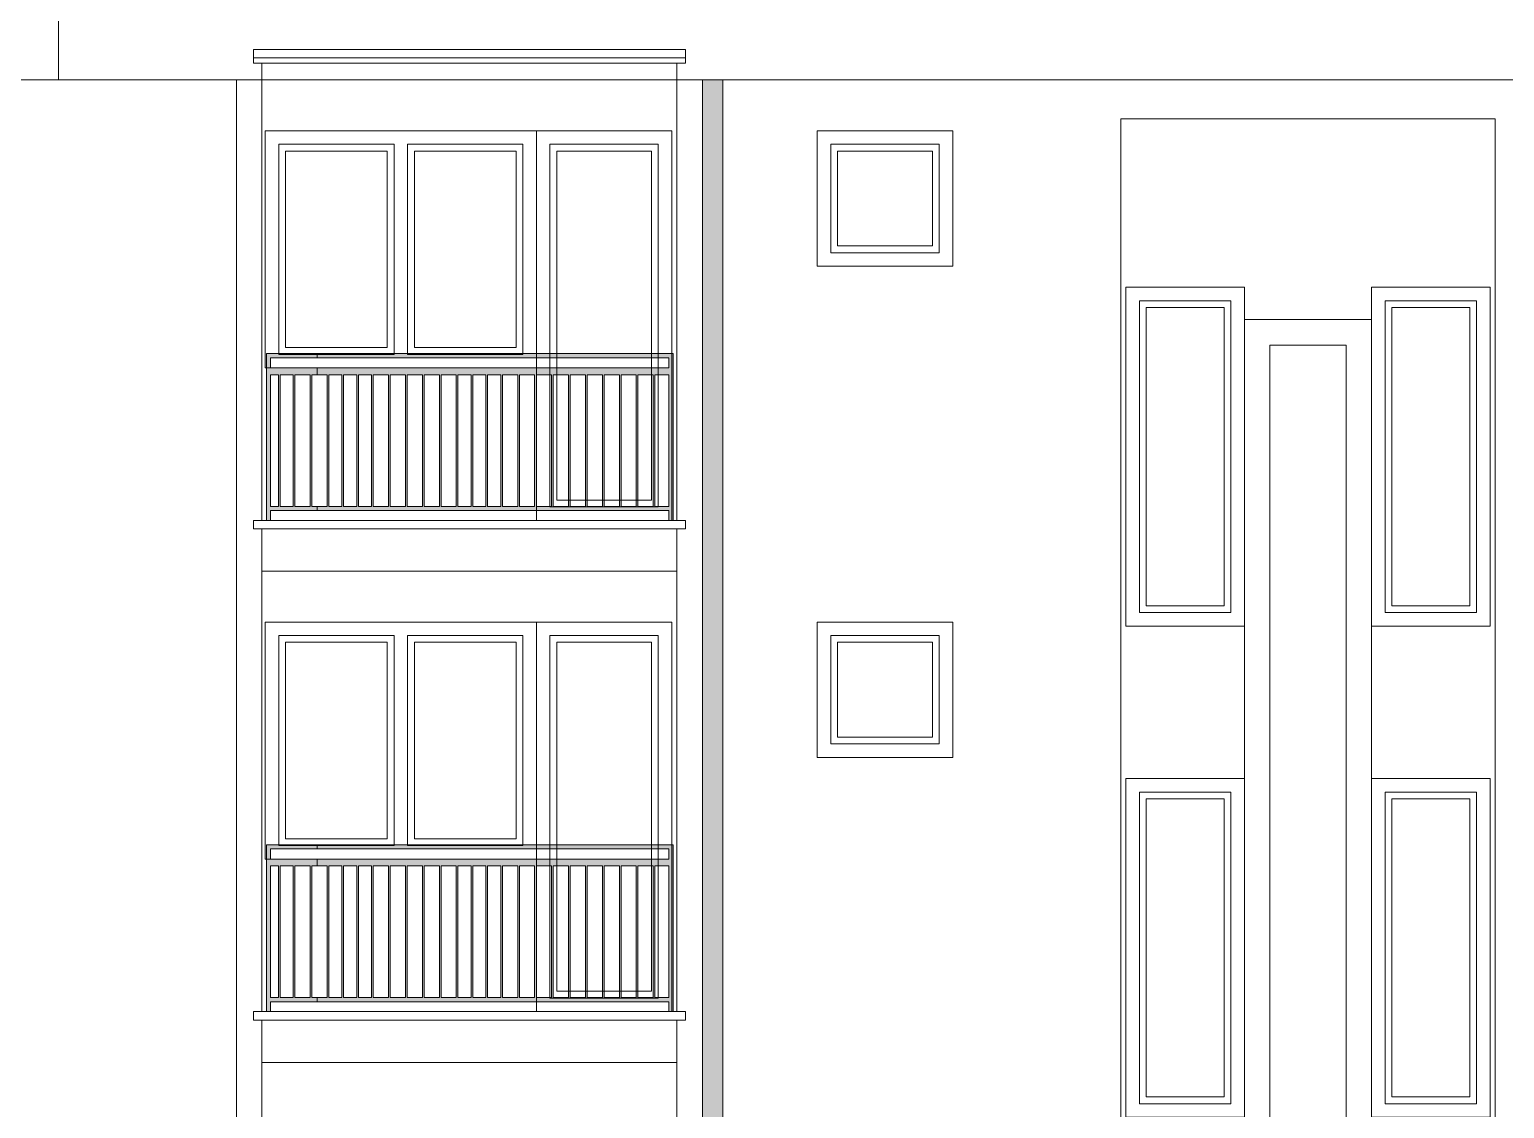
# Model space of a CAD drawing. Header units: feet. Extents: x 2791058 to 2855058, y -67651 to -18651.
# Drawn here: x 2820009 to 2828715, y -30432 to -24063 of the extents above; entities that cross this region are included whole.
import ezdxf

# ---------------------------------------------------------------- set-up
doc = ezdxf.new("R2010")
doc.units = ezdxf.units.FT
doc.header["$MEASUREMENT"] = 0
doc.linetypes.add('Hidden Line', pattern=[195.611112, 141.111112, -54.5])
doc.layers.add('Exterior walls', color=7, linetype='Continuous')
for name, color, linetype, lineweight in [('Exterior walls_Pen_No__1', 7, 'Continuous', 0), ('Lines_Pen_No__20', 1, 'Continuous', 0), ('Shell - Roof_Pen_No__20', 1, 'Continuous', 0), ('Shell - Roof_Pen_No__21', 7, 'Continuous', 0)]:
    doc.layers.add(name, color=color, linetype=linetype, lineweight=lineweight)
doc.layers.add('Structural - Bearing_Pen_No__61', color=7, linetype='Continuous', lineweight=0, true_color=0x6a6a6a)

# ---------------------------------------------------------------- blocks, each defined once
blk = doc.blocks.new('Wall_7', base_point=(2824040.7, -24360.5))
at = {"layer": 'Exterior walls', "linetype": 'Continuous', "lineweight": 0}
blk.add_hatch(color=255, dxfattribs=at).paths.add_polyline_path([(2823980.7, -24360.5), (2823980.7, -35992.5), (2824100.7, -36045.9), (2824100.7, -24360.5)])
at = {"layer": 'Exterior walls_Pen_No__1', "color": 7, "linetype": 'Continuous', "lineweight": 0, "flags": 128}
for points in [[(2823980.7, -24360.5), (2823980.7, -35992.5)], [(2824100.7, -24360.5), (2823980.7, -24360.5)], [(2824100.7, -36045.9), (2824100.7, -24360.5)]]:
    blk.add_lwpolyline(points, dxfattribs=at)

msp = doc.modelspace()

# ---------------------------------------------------------------- hatches: boundary and pattern name
at = {"layer": 'Structural - Bearing_Pen_No__61', "linetype": 'Continuous', "lineweight": 0, "true_color": 0x6a6a6a}
h = msp.add_hatch(color=251, dxfattribs=at)
h.paths.add_polyline_path([(2821407.729, -25975.27), (2821407.729, -26960.496), (2821431.729, -26960.496), (2821431.729, -26902.996), (2821707.729, -26902.996), (2821707.729, -26877.996), (2821675.729, -26877.996), (2821675.729, -26100.496), (2821707.729, -26100.496), (2821707.729, -26060.496), (2821431.729, -26060.496), (2821431.729, -26000.496), (2821707.729, -26000.496), (2821707.729, -25975.27), (2821431.729, -25975.27)])
h.paths.add_polyline_path([(2821431.729, -26100.496), (2821478.229, -26100.496), (2821478.229, -26877.996), (2821431.729, -26877.996)], flags=0)
h.paths.add_polyline_path([(2821488.229, -26100.496), (2821565.729, -26100.496), (2821565.728, -26877.996), (2821488.229, -26877.996)], flags=0)
h.paths.add_polyline_path([(2821575.729, -26100.496), (2821665.729, -26100.496), (2821665.729, -26877.996), (2821575.729, -26877.996)], flags=0)
h = msp.add_hatch(color=251, dxfattribs=at)
h.paths.add_polyline_path([(2821707.729, -26902.996), (2823783.729, -26902.996), (2823783.729, -26960.496), (2823807.729, -26960.496), (2823807.729, -25975.27), (2823783.729, -25975.27), (2821707.729, -25975.27), (2821707.729, -26000.496), (2823783.729, -26000.496), (2823783.729, -26060.496), (2821707.729, -26060.496), (2821707.729, -26100.496), (2821765.729, -26100.496), (2821765.729, -26877.996), (2821707.729, -26877.996)])
h.paths.add_polyline_path([(2821775.729, -26877.996), (2821775.729, -26100.496), (2821853.229, -26100.496), (2821853.229, -26877.996)], flags=0)
h.paths.add_polyline_path([(2821940.729, -26877.996), (2821863.229, -26877.996), (2821863.229, -26100.496), (2821940.729, -26100.496)], flags=0)
h.paths.add_polyline_path([(2821950.729, -26100.496), (2822028.229, -26100.496), (2822028.228, -26877.996), (2821950.729, -26877.996)], flags=0)
h.paths.add_polyline_path([(2822128.229, -26877.996), (2822038.229, -26877.996), (2822038.229, -26100.496), (2822128.229, -26100.496)], flags=0)
h.paths.add_polyline_path([(2822138.229, -26877.996), (2822138.229, -26100.496), (2822228.229, -26100.496), (2822228.229, -26877.996)], flags=0)
h.paths.add_polyline_path([(2822238.229, -26100.496), (2822328.229, -26100.496), (2822328.229, -26877.996), (2822238.229, -26877.996)], flags=0)
h.paths.add_polyline_path([(2822338.229, -26100.496), (2822428.229, -26100.496), (2822428.229, -26877.996), (2822338.229, -26877.996)], flags=0)
h.paths.add_polyline_path([(2822438.229, -26877.996), (2822438.229, -26100.496), (2822528.229, -26100.496), (2822528.229, -26877.996)], flags=0)
h.paths.add_polyline_path([(2822615.729, -26877.996), (2822538.229, -26877.996), (2822538.229, -26100.496), (2822615.729, -26100.496)], flags=0)
h.paths.add_polyline_path([(2822625.729, -26100.496), (2822703.229, -26100.496), (2822703.229, -26877.996), (2822625.729, -26877.996)], flags=0)
h.paths.add_polyline_path([(2822713.229, -26100.496), (2822790.729, -26100.496), (2822790.729, -26877.996), (2822713.229, -26877.996)], flags=0)
h.paths.add_polyline_path([(2822800.729, -26877.996), (2822800.729, -26100.496), (2822890.729, -26100.496), (2822890.729, -26877.996)], flags=0)
h.paths.add_polyline_path([(2822990.729, -26877.996), (2822900.729, -26877.996), (2822900.729, -26100.496), (2822990.729, -26100.496)], flags=0)
h.paths.add_polyline_path([(2823090.729, -26877.996), (2823000.729, -26877.996), (2823000.729, -26100.496), (2823090.729, -26100.496)], flags=0)
h.paths.add_polyline_path([(2823100.729, -26877.996), (2823100.729, -26100.496), (2823190.729, -26100.496), (2823190.729, -26877.996)], flags=0)
h.paths.add_polyline_path([(2823200.729, -26877.996), (2823200.729, -26100.496), (2823290.729, -26100.496), (2823290.729, -26877.996)], flags=0)
h.paths.add_polyline_path([(2823300.729, -26100.496), (2823390.729, -26100.496), (2823390.729, -26877.996), (2823300.729, -26877.996)], flags=0)
h.paths.add_polyline_path([(2823400.729, -26877.996), (2823400.729, -26100.496), (2823490.729, -26100.496), (2823490.729, -26877.996)], flags=0)
h.paths.add_polyline_path([(2823500.729, -26100.496), (2823590.729, -26100.496), (2823590.729, -26877.996), (2823500.729, -26877.996)], flags=0)
h.paths.add_polyline_path([(2823600.729, -26877.996), (2823600.729, -26100.496), (2823690.729, -26100.496), (2823690.729, -26877.996)], flags=0)
h.paths.add_polyline_path([(2823700.729, -26100.496), (2823783.729, -26100.496), (2823783.729, -26877.996), (2823700.729, -26877.996)], flags=0)
h = msp.add_hatch(color=251, dxfattribs=at)
h.paths.add_polyline_path([(2821407.729, -28875.27), (2821407.729, -29860.496), (2821431.729, -29860.496), (2821431.729, -29802.996), (2821707.729, -29802.996), (2821707.729, -29777.996), (2821675.729, -29777.996), (2821675.729, -29000.496), (2821707.729, -29000.496), (2821707.729, -28960.496), (2821431.729, -28960.496), (2821431.729, -28900.496), (2821707.729, -28900.496), (2821707.729, -28875.27), (2821431.729, -28875.27)])
h.paths.add_polyline_path([(2821431.729, -29000.496), (2821478.229, -29000.496), (2821478.229, -29777.996), (2821431.729, -29777.996)], flags=0)
h.paths.add_polyline_path([(2821488.229, -29000.496), (2821565.729, -29000.496), (2821565.728, -29777.996), (2821488.229, -29777.996)], flags=0)
h.paths.add_polyline_path([(2821575.729, -29000.496), (2821665.729, -29000.496), (2821665.729, -29777.996), (2821575.729, -29777.996)], flags=0)
h = msp.add_hatch(color=251, dxfattribs=at)
h.paths.add_polyline_path([(2821707.729, -29802.996), (2823783.729, -29802.996), (2823783.729, -29860.496), (2823807.729, -29860.496), (2823807.729, -28875.27), (2823783.729, -28875.27), (2821707.729, -28875.27), (2821707.729, -28900.496), (2823783.729, -28900.496), (2823783.729, -28960.496), (2821707.729, -28960.496), (2821707.729, -29000.496), (2821765.729, -29000.496), (2821765.729, -29777.996), (2821707.729, -29777.996)])
h.paths.add_polyline_path([(2821775.729, -29777.996), (2821775.729, -29000.496), (2821853.229, -29000.496), (2821853.229, -29777.996)], flags=0)
h.paths.add_polyline_path([(2821940.729, -29777.996), (2821863.229, -29777.996), (2821863.229, -29000.496), (2821940.729, -29000.496)], flags=0)
h.paths.add_polyline_path([(2821950.729, -29000.496), (2822028.229, -29000.496), (2822028.228, -29777.996), (2821950.729, -29777.996)], flags=0)
h.paths.add_polyline_path([(2822128.229, -29777.996), (2822038.229, -29777.996), (2822038.229, -29000.496), (2822128.229, -29000.496)], flags=0)
h.paths.add_polyline_path([(2822138.229, -29777.996), (2822138.229, -29000.496), (2822228.229, -29000.496), (2822228.229, -29777.996)], flags=0)
h.paths.add_polyline_path([(2822238.229, -29000.496), (2822328.229, -29000.496), (2822328.229, -29777.996), (2822238.229, -29777.996)], flags=0)
h.paths.add_polyline_path([(2822338.229, -29000.496), (2822428.229, -29000.496), (2822428.229, -29777.996), (2822338.229, -29777.996)], flags=0)
h.paths.add_polyline_path([(2822438.229, -29777.996), (2822438.229, -29000.496), (2822528.229, -29000.496), (2822528.229, -29777.996)], flags=0)
h.paths.add_polyline_path([(2822615.729, -29777.996), (2822538.229, -29777.996), (2822538.229, -29000.496), (2822615.729, -29000.496)], flags=0)
h.paths.add_polyline_path([(2822625.729, -29000.496), (2822703.229, -29000.496), (2822703.229, -29777.996), (2822625.729, -29777.996)], flags=0)
h.paths.add_polyline_path([(2822713.229, -29000.496), (2822790.729, -29000.496), (2822790.729, -29777.996), (2822713.229, -29777.996)], flags=0)
h.paths.add_polyline_path([(2822800.729, -29777.996), (2822800.729, -29000.496), (2822890.729, -29000.496), (2822890.729, -29777.996)], flags=0)
h.paths.add_polyline_path([(2822990.729, -29777.996), (2822900.729, -29777.996), (2822900.729, -29000.496), (2822990.729, -29000.496)], flags=0)
h.paths.add_polyline_path([(2823090.729, -29777.996), (2823000.729, -29777.996), (2823000.729, -29000.496), (2823090.729, -29000.496)], flags=0)
h.paths.add_polyline_path([(2823100.729, -29777.996), (2823100.729, -29000.496), (2823190.729, -29000.496), (2823190.729, -29777.996)], flags=0)
h.paths.add_polyline_path([(2823200.729, -29777.996), (2823200.729, -29000.496), (2823290.729, -29000.496), (2823290.729, -29777.996)], flags=0)
h.paths.add_polyline_path([(2823300.729, -29000.496), (2823390.729, -29000.496), (2823390.729, -29777.996), (2823300.729, -29777.996)], flags=0)
h.paths.add_polyline_path([(2823400.729, -29777.996), (2823400.729, -29000.496), (2823490.729, -29000.496), (2823490.729, -29777.996)], flags=0)
h.paths.add_polyline_path([(2823500.729, -29000.496), (2823590.729, -29000.496), (2823590.729, -29777.996), (2823500.729, -29777.996)], flags=0)
h.paths.add_polyline_path([(2823600.729, -29777.996), (2823600.729, -29000.496), (2823690.729, -29000.496), (2823690.729, -29777.996)], flags=0)
h.paths.add_polyline_path([(2823700.729, -29000.496), (2823783.729, -29000.496), (2823783.729, -29777.996), (2823700.729, -29777.996)], flags=0)

# ---------------------------------------------------------------- linework, layer by layer
at = {"layer": 'Lines_Pen_No__20', "color": 1, "linetype": 'Hidden Line', "lineweight": 0}
for p, q in [((2821400.729, -24800.496), (2821400.729, -24660.496)), ((2823800.729, -24660.496), (2821400.729, -24660.496)), ((2823800.729, -24800.496), (2823800.729, -24660.496)), ((2824658.372, -24800.496), (2824658.372, -24660.496)), ((2825458.372, -24660.496), (2824658.372, -24660.496)), ((2824658.372, -24800.496), (2824658.372, -24660.496)), ((2825458.372, -24800.496), (2825458.372, -24660.496)), ((2821400.729, -27700.496), (2821400.729, -27560.496)), ((2823800.729, -27560.496), (2821400.729, -27560.496)), ((2823800.729, -27700.496), (2823800.729, -27560.496)), ((2824658.372, -27700.496), (2824658.372, -27560.496)), ((2825458.372, -27560.496), (2824658.372, -27560.496)), ((2824658.372, -27700.496), (2824658.372, -27560.496)), ((2825458.372, -27700.496), (2825458.372, -27560.496))]:
    msp.add_line(p, q, dxfattribs=at)
at = {"layer": 'Lines_Pen_No__20', "color": 1, "linetype": 'Continuous', "lineweight": 0}
for p, q in [((2822120.729, -25940.496), (2822120.729, -24780.496)), ((2822160.729, -25980.496), (2822160.729, -24740.496)), ((2822240.729, -25980.496), (2822240.729, -24740.496)), ((2822280.729, -25940.496), (2822280.729, -24780.496)), ((2822120.729, -28840.496), (2822120.729, -27680.496)), ((2822160.729, -28880.496), (2822160.729, -27640.496)), ((2822240.729, -28880.496), (2822240.729, -27640.496)), ((2822280.729, -28840.496), (2822280.729, -27680.496))]:
    msp.add_line(p, q, dxfattribs=at)
for points in [[(2821400.729, -24660.496), (2823000.729, -24660.496), (2823000.729, -26060.496), (2821400.729, -26060.496)], [(2823000.729, -26960.496), (2823800.729, -26960.496), (2823800.729, -24660.496), (2823000.729, -24660.496)], [(2824658.372, -24660.496), (2825458.372, -24660.496), (2825458.372, -25460.496), (2824658.372, -25460.496)], [(2823080.729, -26880.496), (2823720.729, -26880.496), (2823720.729, -24740.496), (2823080.729, -24740.496)], [(2823120.729, -26840.496), (2823680.729, -26840.496), (2823680.729, -24780.496), (2823120.729, -24780.496)], [(2824738.372, -24740.496), (2825378.372, -24740.496), (2825378.372, -25380.496), (2824738.372, -25380.496)], [(2824778.372, -24780.496), (2825338.372, -24780.496), (2825338.372, -25340.496), (2824778.372, -25340.496)], [(2826480.729, -27584.499), (2827180.729, -27584.499), (2827180.729, -25584.499), (2826480.729, -25584.499)], [(2827930.729, -27584.499), (2828630.729, -27584.499), (2828630.729, -25584.499), (2827930.729, -25584.499)], [(2826560.729, -27504.499), (2827100.729, -27504.499), (2827100.729, -25664.499), (2826560.729, -25664.499)], [(2828010.729, -27504.499), (2828550.729, -27504.499), (2828550.729, -25664.499), (2828010.729, -25664.499)], [(2826600.729, -27464.499), (2827060.729, -27464.499), (2827060.729, -25704.499), (2826600.729, -25704.499)], [(2828050.729, -27464.499), (2828510.729, -27464.499), (2828510.729, -25704.499), (2828050.729, -25704.499)], [(2821400.729, -27560.496), (2823000.729, -27560.496), (2823000.729, -28960.496), (2821400.729, -28960.496)], [(2823000.729, -29860.496), (2823800.729, -29860.496), (2823800.729, -27560.496), (2823000.729, -27560.496)], [(2824658.372, -27560.496), (2825458.372, -27560.496), (2825458.372, -28360.496), (2824658.372, -28360.496)], [(2823080.729, -29780.496), (2823720.729, -29780.496), (2823720.729, -27640.496), (2823080.729, -27640.496)], [(2823120.729, -29740.496), (2823680.729, -29740.496), (2823680.729, -27680.496), (2823120.729, -27680.496)], [(2824738.372, -27640.496), (2825378.372, -27640.496), (2825378.372, -28280.496), (2824738.372, -28280.496)], [(2824778.372, -27680.496), (2825338.372, -27680.496), (2825338.372, -28240.496), (2824778.372, -28240.496)], [(2826480.729, -30484.499), (2827180.729, -30484.499), (2827180.729, -28484.499), (2826480.729, -28484.499)], [(2827930.729, -30484.499), (2828630.729, -30484.499), (2828630.729, -28484.499), (2827930.729, -28484.499)], [(2826560.729, -30404.499), (2827100.729, -30404.499), (2827100.729, -28564.499), (2826560.729, -28564.499)], [(2826600.729, -30364.499), (2827060.729, -30364.499), (2827060.729, -28604.499), (2826600.729, -28604.499)], [(2828010.729, -30404.499), (2828550.729, -30404.499), (2828550.729, -28564.499), (2828010.729, -28564.499)], [(2828050.729, -30364.499), (2828510.729, -30364.499), (2828510.729, -28604.499), (2828050.729, -28604.499)]]:
    msp.add_lwpolyline(points, close=True, dxfattribs=at)
for points in [[(2822160.729, -25980.496), (2821480.729, -25980.496), (2821480.729, -24740.496), (2822160.729, -24740.496)], [(2822120.729, -25940.496), (2821520.729, -25940.496), (2821520.729, -24780.496), (2822120.729, -24780.496)], [(2822240.729, -24740.496), (2822920.729, -24740.496), (2822920.729, -25980.496), (2822240.729, -25980.496)], [(2822280.729, -24780.496), (2822880.729, -24780.496), (2822880.729, -25940.496), (2822280.729, -25940.496)], [(2822160.729, -28880.496), (2821480.729, -28880.496), (2821480.729, -27640.496), (2822160.729, -27640.496)], [(2822120.729, -28840.496), (2821520.729, -28840.496), (2821520.729, -27680.496), (2822120.729, -27680.496)], [(2822240.729, -27640.496), (2822920.729, -27640.496), (2822920.729, -28880.496), (2822240.729, -28880.496)], [(2822280.729, -27680.496), (2822880.729, -27680.496), (2822880.729, -28840.496), (2822280.729, -28840.496)]]:
    msp.add_lwpolyline(points, dxfattribs=at)
at = {"layer": 'Shell - Roof_Pen_No__20', "color": 1, "linetype": 'Continuous', "lineweight": 0}
for p, q in [((2825458.372, -24660.496), (2824658.372, -24660.496)), ((2824658.372, -24660.496), (2824658.372, -25460.496)), ((2825458.372, -25460.496), (2825458.372, -24660.496)), ((2824658.372, -25460.496), (2825458.372, -25460.496)), ((2825458.372, -27560.496), (2824658.372, -27560.496)), ((2824658.372, -27560.496), (2824658.372, -28360.496)), ((2825458.372, -28360.496), (2825458.372, -27560.496)), ((2824658.372, -28360.496), (2825458.372, -28360.496))]:
    msp.add_line(p, q, dxfattribs=at)
at = {"layer": 'Shell - Roof_Pen_No__21', "color": 7, "linetype": 'Continuous', "lineweight": 0}
for p, q in [((2820180.729, -24360.496), (2820180.729, -23860.496)), ((2821380.729, -24180.496), (2821330.729, -24180.496)), ((2821330.729, -24180.496), (2821330.729, -24260.496)), ((2821380.729, -24180.496), (2823880.729, -24180.496)), ((2823880.729, -24180.496), (2823880.729, -24260.496)), ((2821330.729, -24230.496), (2823880.729, -24230.496)), ((2821330.729, -24260.496), (2823880.729, -24260.496)), ((2821380.729, -24260.496), (2821380.729, -24360.496)), ((2823830.729, -24260.496), (2823830.729, -24360.496)), ((2803780.729, -24360.496), (2820180.729, -24360.496)), ((2820180.729, -24360.496), (2835780.729, -24360.496)), ((2821230.729, -24360.496), (2821230.729, -35960.496)), ((2821380.729, -24360.496), (2821380.729, -26960.496)), ((2823830.729, -24360.496), (2823830.729, -26960.496)), ((2823980.729, -24360.496), (2823980.729, -35960.496)), ((2826450.729, -24590.496), (2828660.729, -24590.496)), ((2826450.729, -24590.496), (2826450.729, -36784.945)), ((2828660.729, -24590.496), (2828660.729, -36784.945)), ((2823800.729, -24660.496), (2821400.729, -24660.496)), ((2821400.729, -24660.496), (2821400.729, -26060.496)), ((2823000.729, -26960.496), (2823000.729, -24660.496)), ((2823800.729, -26960.496), (2823800.729, -24660.496)), ((2827180.729, -25584.499), (2826480.729, -25584.499)), ((2826480.729, -25584.499), (2826480.729, -27584.499)), ((2827180.729, -25584.499), (2827180.729, -27584.499)), ((2828630.729, -25584.499), (2827930.729, -25584.499)), ((2827930.729, -25584.499), (2827930.729, -27584.499)), ((2828630.729, -25584.499), (2828630.729, -27584.499)), ((2827180.729, -25775.499), (2827930.729, -25775.499)), ((2827180.729, -25775.499), (2827180.729, -36784.945)), ((2827930.729, -25775.499), (2827930.729, -36784.945)), ((2827180.729, -26725.496), (2827180.729, -25925.496)), ((2827330.729, -25925.496), (2827780.729, -25925.496)), ((2827330.729, -25925.496), (2827330.729, -36784.945)), ((2827780.729, -25925.496), (2827780.729, -36784.945)), ((2827930.729, -25925.496), (2827930.729, -26725.496)), ((2821400.729, -26060.496), (2823000.729, -26060.496)), ((2821330.729, -27010.496), (2821330.729, -26960.496)), ((2821330.729, -26960.496), (2821380.729, -26960.496)), ((2821380.729, -26960.496), (2823830.729, -26960.496)), ((2823880.729, -26960.496), (2823830.729, -26960.496)), ((2823880.729, -27010.496), (2823880.729, -26960.496)), ((2821380.729, -27010.496), (2821330.729, -27010.496)), ((2821380.729, -27010.496), (2821380.729, -27260.496)), ((2821380.729, -27010.496), (2823830.729, -27010.496)), ((2821380.729, -27010.496), (2821380.729, -29860.496)), ((2823830.729, -27010.496), (2823830.729, -27260.496)), ((2823830.729, -27010.496), (2823880.729, -27010.496)), ((2823830.729, -27010.496), (2823830.729, -29860.496)), ((2821380.729, -27260.496), (2823830.729, -27260.496)), ((2823800.729, -27560.496), (2821400.729, -27560.496)), ((2821400.729, -27560.496), (2821400.729, -28960.496)), ((2823000.729, -29860.496), (2823000.729, -27560.496)), ((2823800.729, -29860.496), (2823800.729, -27560.496)), ((2827180.729, -27584.499), (2826480.729, -27584.499)), ((2828630.729, -27584.499), (2827930.729, -27584.499)), ((2827180.729, -28484.499), (2826480.729, -28484.499)), ((2826480.729, -28484.499), (2826480.729, -30484.499)), ((2827180.729, -28484.499), (2827180.729, -30484.499)), ((2828630.729, -28484.499), (2827930.729, -28484.499)), ((2827930.729, -28484.499), (2827930.729, -30484.499)), ((2828630.729, -28484.499), (2828630.729, -30484.499)), ((2827180.729, -29625.496), (2827180.729, -28825.496)), ((2827930.729, -28825.496), (2827930.729, -29625.496)), ((2821400.729, -28960.496), (2823000.729, -28960.496)), ((2821330.729, -29910.496), (2821330.729, -29860.496)), ((2821330.729, -29860.496), (2821380.729, -29860.496)), ((2821380.729, -29860.496), (2823830.729, -29860.496)), ((2823880.729, -29860.496), (2823830.729, -29860.496)), ((2823880.729, -29910.496), (2823880.729, -29860.496)), ((2821380.729, -29910.496), (2821330.729, -29910.496)), ((2821380.729, -29910.496), (2821380.729, -30160.496)), ((2821380.729, -29910.496), (2823830.729, -29910.496)), ((2821380.729, -29910.496), (2821380.729, -32760.496)), ((2823830.729, -29910.496), (2823830.729, -30160.496)), ((2823830.729, -29910.496), (2823880.729, -29910.496)), ((2823830.729, -29910.496), (2823830.729, -32760.496)), ((2821380.729, -30160.496), (2823830.729, -30160.496))]:
    msp.add_line(p, q, dxfattribs=at)
at = {"layer": 'Structural - Bearing_Pen_No__61', "color": 251, "linetype": 'Continuous', "lineweight": 0, "true_color": 0x6a6a6a, "flags": 128}
for points in [[(2821407.729, -25975.27), (2821407.729, -26960.496), (2821431.729, -26960.496), (2821431.729, -26902.996), (2821707.729, -26902.996), (2821707.729, -26877.996), (2821675.729, -26877.996), (2821675.729, -26100.496), (2821707.729, -26100.496), (2821707.729, -26060.496), (2821431.729, -26060.496), (2821431.729, -26000.496), (2821707.729, -26000.496), (2821707.729, -25975.27), (2821431.729, -25975.27)], [(2821707.729, -26902.996), (2823783.729, -26902.996), (2823783.729, -26960.496), (2823807.729, -26960.496), (2823807.729, -25975.27), (2823783.729, -25975.27), (2821707.729, -25975.27), (2821707.729, -26000.496), (2823783.729, -26000.496), (2823783.729, -26060.496), (2821707.729, -26060.496), (2821707.729, -26100.496), (2821765.729, -26100.496), (2821765.729, -26877.996), (2821707.729, -26877.996)], [(2821431.729, -26100.496), (2821478.229, -26100.496), (2821478.229, -26877.996), (2821431.729, -26877.996)], [(2821488.229, -26100.496), (2821565.729, -26100.496), (2821565.728, -26877.996), (2821488.229, -26877.996)], [(2821575.729, -26100.496), (2821665.729, -26100.496), (2821665.729, -26877.996), (2821575.729, -26877.996)], [(2821775.729, -26877.996), (2821775.729, -26100.496), (2821853.229, -26100.496), (2821853.229, -26877.996)], [(2821940.729, -26877.996), (2821863.229, -26877.996), (2821863.229, -26100.496), (2821940.729, -26100.496)], [(2821950.729, -26100.496), (2822028.229, -26100.496), (2822028.228, -26877.996), (2821950.729, -26877.996)], [(2822128.229, -26877.996), (2822038.229, -26877.996), (2822038.229, -26100.496), (2822128.229, -26100.496)], [(2822138.229, -26877.996), (2822138.229, -26100.496), (2822228.229, -26100.496), (2822228.229, -26877.996)], [(2822238.229, -26100.496), (2822328.229, -26100.496), (2822328.229, -26877.996), (2822238.229, -26877.996)], [(2822338.229, -26100.496), (2822428.229, -26100.496), (2822428.229, -26877.996), (2822338.229, -26877.996)], [(2822438.229, -26877.996), (2822438.229, -26100.496), (2822528.229, -26100.496), (2822528.229, -26877.996)], [(2822615.729, -26877.996), (2822538.229, -26877.996), (2822538.229, -26100.496), (2822615.729, -26100.496)], [(2822625.729, -26100.496), (2822703.229, -26100.496), (2822703.229, -26877.996), (2822625.729, -26877.996)], [(2822713.229, -26100.496), (2822790.729, -26100.496), (2822790.729, -26877.996), (2822713.229, -26877.996)], [(2822800.729, -26877.996), (2822800.729, -26100.496), (2822890.729, -26100.496), (2822890.729, -26877.996)], [(2822990.729, -26877.996), (2822900.729, -26877.996), (2822900.729, -26100.496), (2822990.729, -26100.496)], [(2823090.729, -26877.996), (2823000.729, -26877.996), (2823000.729, -26100.496), (2823090.729, -26100.496)], [(2823100.729, -26877.996), (2823100.729, -26100.496), (2823190.729, -26100.496), (2823190.729, -26877.996)], [(2823200.729, -26877.996), (2823200.729, -26100.496), (2823290.729, -26100.496), (2823290.729, -26877.996)], [(2823300.729, -26100.496), (2823390.729, -26100.496), (2823390.729, -26877.996), (2823300.729, -26877.996)], [(2823400.729, -26877.996), (2823400.729, -26100.496), (2823490.729, -26100.496), (2823490.729, -26877.996)], [(2823500.729, -26100.496), (2823590.729, -26100.496), (2823590.729, -26877.996), (2823500.729, -26877.996)], [(2823600.729, -26877.996), (2823600.729, -26100.496), (2823690.729, -26100.496), (2823690.729, -26877.996)], [(2823700.729, -26100.496), (2823783.729, -26100.496), (2823783.729, -26877.996), (2823700.729, -26877.996)], [(2821407.729, -28875.27), (2821407.729, -29860.496), (2821431.729, -29860.496), (2821431.729, -29802.996), (2821707.729, -29802.996), (2821707.729, -29777.996), (2821675.729, -29777.996), (2821675.729, -29000.496), (2821707.729, -29000.496), (2821707.729, -28960.496), (2821431.729, -28960.496), (2821431.729, -28900.496), (2821707.729, -28900.496), (2821707.729, -28875.27), (2821431.729, -28875.27)], [(2821707.729, -29802.996), (2823783.729, -29802.996), (2823783.729, -29860.496), (2823807.729, -29860.496), (2823807.729, -28875.27), (2823783.729, -28875.27), (2821707.729, -28875.27), (2821707.729, -28900.496), (2823783.729, -28900.496), (2823783.729, -28960.496), (2821707.729, -28960.496), (2821707.729, -29000.496), (2821765.729, -29000.496), (2821765.729, -29777.996), (2821707.729, -29777.996)], [(2821431.729, -29000.496), (2821478.229, -29000.496), (2821478.229, -29777.996), (2821431.729, -29777.996)], [(2821488.229, -29000.496), (2821565.729, -29000.496), (2821565.728, -29777.996), (2821488.229, -29777.996)], [(2821575.729, -29000.496), (2821665.729, -29000.496), (2821665.729, -29777.996), (2821575.729, -29777.996)], [(2821775.729, -29777.996), (2821775.729, -29000.496), (2821853.229, -29000.496), (2821853.229, -29777.996)], [(2821940.729, -29777.996), (2821863.229, -29777.996), (2821863.229, -29000.496), (2821940.729, -29000.496)], [(2821950.729, -29000.496), (2822028.229, -29000.496), (2822028.228, -29777.996), (2821950.729, -29777.996)], [(2822128.229, -29777.996), (2822038.229, -29777.996), (2822038.229, -29000.496), (2822128.229, -29000.496)], [(2822138.229, -29777.996), (2822138.229, -29000.496), (2822228.229, -29000.496), (2822228.229, -29777.996)], [(2822238.229, -29000.496), (2822328.229, -29000.496), (2822328.229, -29777.996), (2822238.229, -29777.996)], [(2822338.229, -29000.496), (2822428.229, -29000.496), (2822428.229, -29777.996), (2822338.229, -29777.996)], [(2822438.229, -29777.996), (2822438.229, -29000.496), (2822528.229, -29000.496), (2822528.229, -29777.996)], [(2822615.729, -29777.996), (2822538.229, -29777.996), (2822538.229, -29000.496), (2822615.729, -29000.496)], [(2822625.729, -29000.496), (2822703.229, -29000.496), (2822703.229, -29777.996), (2822625.729, -29777.996)], [(2822713.229, -29000.496), (2822790.729, -29000.496), (2822790.729, -29777.996), (2822713.229, -29777.996)], [(2822800.729, -29777.996), (2822800.729, -29000.496), (2822890.729, -29000.496), (2822890.729, -29777.996)], [(2822990.729, -29777.996), (2822900.729, -29777.996), (2822900.729, -29000.496), (2822990.729, -29000.496)], [(2823090.729, -29777.996), (2823000.729, -29777.996), (2823000.729, -29000.496), (2823090.729, -29000.496)], [(2823100.729, -29777.996), (2823100.729, -29000.496), (2823190.729, -29000.496), (2823190.729, -29777.996)], [(2823200.729, -29777.996), (2823200.729, -29000.496), (2823290.729, -29000.496), (2823290.729, -29777.996)], [(2823300.729, -29000.496), (2823390.729, -29000.496), (2823390.729, -29777.996), (2823300.729, -29777.996)], [(2823400.729, -29777.996), (2823400.729, -29000.496), (2823490.729, -29000.496), (2823490.729, -29777.996)], [(2823500.729, -29000.496), (2823590.729, -29000.496), (2823590.729, -29777.996), (2823500.729, -29777.996)], [(2823600.729, -29777.996), (2823600.729, -29000.496), (2823690.729, -29000.496), (2823690.729, -29777.996)], [(2823700.729, -29000.496), (2823783.729, -29000.496), (2823783.729, -29777.996), (2823700.729, -29777.996)]]:
    msp.add_lwpolyline(points, close=True, dxfattribs=at)

# ---------------------------------------------------------------- block references
at = {"layer": 'Exterior walls', "color": 7, "lineweight": 0}
msp.add_blockref('Wall_7', (2824040.729, -24360.496), dxfattribs=at)

doc.saveas('drawing.dxf')
